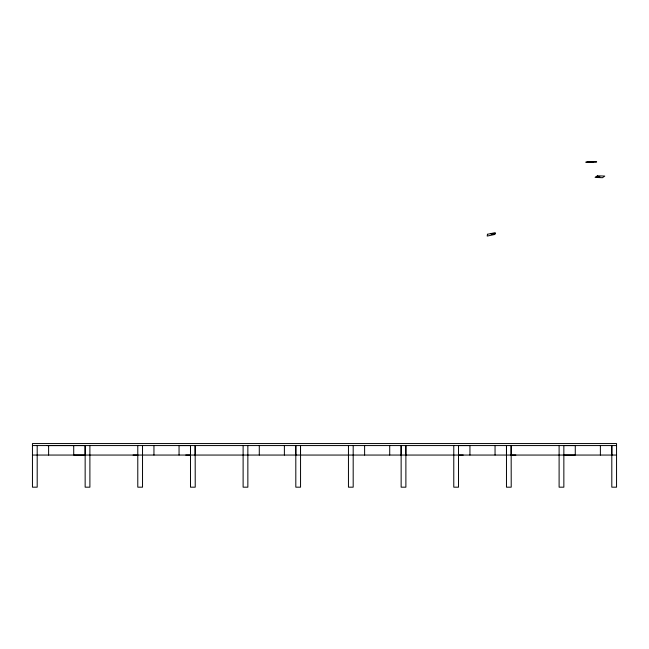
<?xml version="1.0" encoding="UTF-8"?>
<svg xmlns="http://www.w3.org/2000/svg" width="649" height="649" viewBox="0 0 649 649"><rect width="100%" height="100%" fill="white"/><g stroke="black" fill="none" stroke-linecap="round" stroke-linejoin="round"><path stroke-width="0.97" d="M47.182 445.571L85.149 445.571L85.149 455.054L73.718 455.054L73.718 445.571M179.051 455.054L179.051 445.571L190.482 445.571L190.482 455.054L185.76 455.054M295.806 455.054L295.806 445.571L295.814 487.18L300.552 487.18L300.552 445.571M401.139 455.054L401.139 445.571L401.147 487.18L405.885 487.18L405.885 445.571M506.471 455.054L506.471 445.571M611.804 455.054L611.804 445.571L611.804 487.18L616.55 487.18L616.55 443.559L32.45 443.559L32.45 487.18L37.196 487.18L37.196 445.571M491.342 233.462L491.212 234.354L495.098 233.535M598.767 177.558L599.936 176.747L596.244 176.601M593.356 161.861L587.913 161.999M32.45 445.571L616.55 445.571M133.061 455.054L137.783 455.054M458.519 455.054L463.232 455.054M515.866 455.054L511.152 455.054L511.152 445.571L511.217 487.18L506.471 487.18L506.471 445.571M563.851 455.054L575.274 455.054L575.274 445.571L563.851 445.571L563.851 487.18L559.105 487.18L559.105 445.571M32.45 455.054L616.55 455.054M600.382 445.571L600.382 455.054M495.049 445.571L495.049 455.054M469.941 455.054L469.941 445.571L458.519 445.571L458.519 487.18L453.773 487.18L453.773 445.571M405.82 445.571L405.82 455.054M389.716 445.571L389.716 455.054M364.616 445.571L364.616 455.054M353.186 445.571L353.186 487.18L348.448 487.18L348.448 445.571M300.487 445.571L300.487 455.054M284.384 445.571L284.384 455.054M259.284 445.571L259.284 455.054M247.853 445.571L247.853 487.18L243.115 487.18L243.115 445.571M195.162 455.054L195.162 445.571L195.227 487.18L190.482 487.18L190.482 445.571M153.951 445.571L153.951 455.054M142.529 445.571L142.529 487.18L137.783 487.18L137.783 445.571M89.895 445.571L89.895 487.18L85.149 487.18L85.149 445.571M48.618 445.571L48.618 455.054M487.464 234.281L487.196 236.066L494.96 234.427L495.228 232.65L487.464 234.281M597.413 175.79L595.076 177.404L602.459 177.704L604.795 176.09L597.413 175.79M590.03 161.82L585.787 162.185L596.682 161.901L590.03 161.82"/></g></svg>
